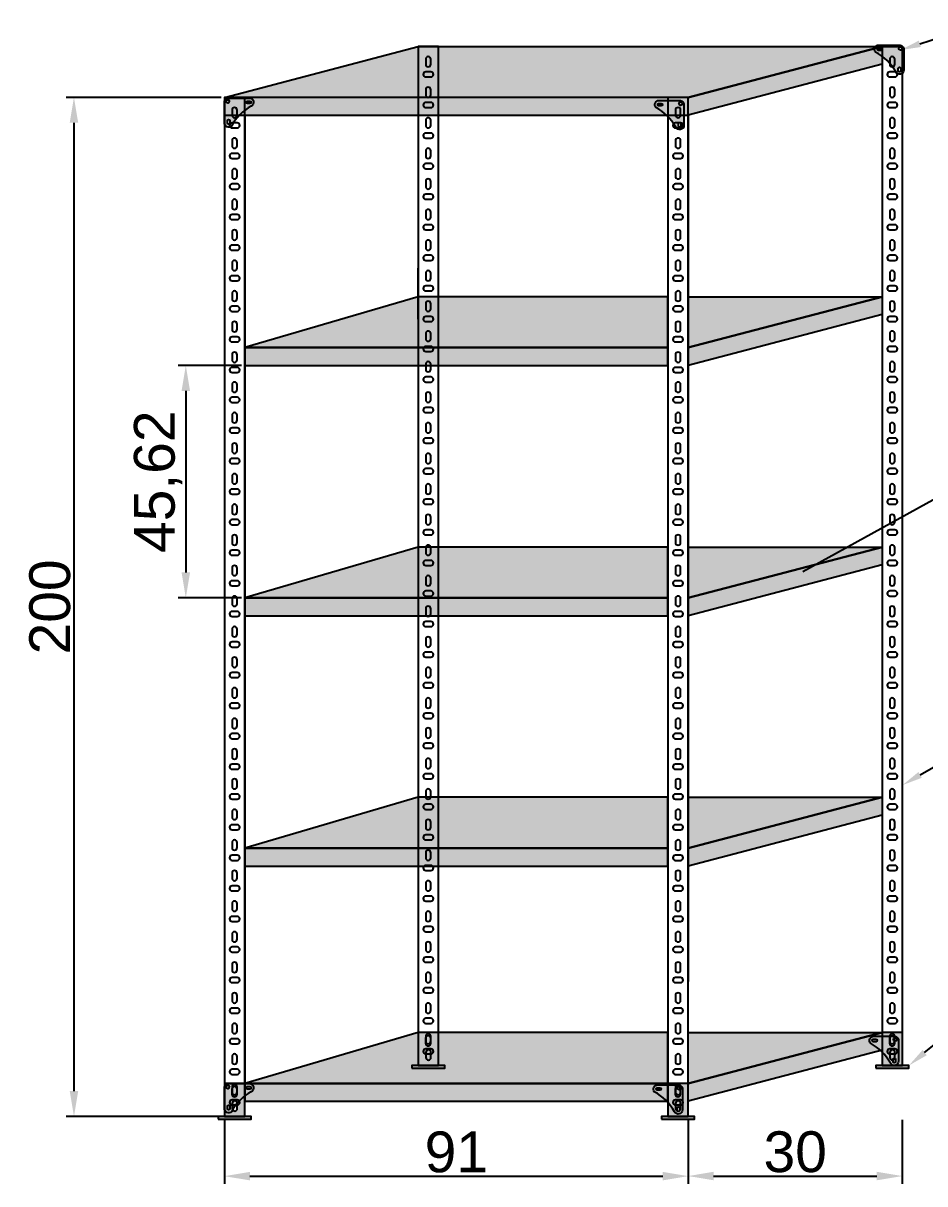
# Model space of a CAD drawing. Header units: millimetres. Extents: x 6614975 to 6624097, y 8742145 to 8746891.
# Drawn here: x 6619224.1 to 6619401, y 8743051.7 to 8743279.5 of the extents above; entities that cross this region are included whole.
import ezdxf
from ezdxf import colors
from ezdxf.entities.mleader import LeaderData, LeaderLine
from ezdxf.math import Vec2, Vec3

# ---------------------------------------------------------------- set-up
doc = ezdxf.new("R2010")
doc.units = ezdxf.units.MM
doc.styles.get("Standard").update_dxf_attribs({"font": 'arial.ttf'})
doc.dimstyles.new('ISO-25', dxfattribs={"dimtxt": 8, "dimasz": 5, "dimexe": 1.5, "dimexo": 0.625, "dimtad": 1, "dimtxsty": 'Standard', "dimcen": 2.5, "dimclrd": 1, "dimclre": 1, "dimclrt": 143, "dimadec": 0, "dimazin": 0, "dimtfac": 1, "dimtmove": 0, "dimatfit": 3, "dimfxl": 1, "dimarcsym": 0})

# ---------------------------------------------------------------- blocks, each defined once
blk = doc.blocks.new('UNION-R')
at = {"true_color": 0x939598}
h = blk.add_hatch(color=252, dxfattribs=at)
h.dxf.hatch_style = 1
h.paths.add_polyline_path([(-8.1, 0.43, 0.631348), (-9.24, -1.96, -0.142591), (-2.34, -8.76, 0.79062), (0.43, -8.11), (0.43, -1.03, 0.414), (-1.04, 0.43)])
h.paths.add_polyline_path([(-1.31, -0.68, -1), (-0.15, -0.68, -1)], flags=16)
h.paths.add_polyline_path([(-7.37, -1.43), (-8.24, -1.43, -0.736995), (-8.24, -0.56), (-7.37, -0.56, -1)], flags=16)
h.paths.add_polyline_path([(-0.6, -7.41), (-0.6, -8.28, -1), (-1.47, -8.28), (-1.47, -7.41, -0.736995)], flags=16)
at = {"true_color": 0xffffff}
h = blk.add_hatch(color=7, dxfattribs=at)
h.dxf.hatch_style = 1
h.paths.add_polyline_path([(-8.1, 0.43, 0.631348), (-9.24, -1.96, -0.142591), (-2.34, -8.76, 0.79062), (0.43, -8.11), (0.43, -1.03, 0.414), (-1.04, 0.43)])
h.paths.add_polyline_path([(-7.37, -1.43), (-8.24, -1.43, -0.736995), (-8.24, -0.56), (-7.37, -0.56, -1)], flags=16)
h.paths.add_polyline_path([(-0.15, -0.68, -1), (-1.31, -0.68, -1)], flags=16)
h.paths.add_polyline_path([(-0.6, -7.41), (-0.6, -8.28, -1), (-1.47, -8.28), (-1.47, -7.41, -0.736995)], flags=16)
for points in [[(0.43, -8.11, -0.79062), (-2.34, -8.76, 0.142591), (-9.24, -1.96, -0.631348), (-8.1, 0.43), (-1.04, 0.43, -0.414214), (0.43, -1.04), (0.43, -8.11)], [(-7.37, -0.56, -1), (-7.37, -1.43), (-8.24, -1.43, -0.736995), (-8.24, -0.56), (-7.37, -0.56)], [(-0.6, -8.28, -1), (-1.47, -8.28), (-1.47, -7.41, -0.736995), (-0.6, -7.41), (-0.6, -8.28)]]:
    blk.add_lwpolyline(points, format="xyb")
blk.add_circle((-0.73, -0.68), 0.581)
blk = doc.blocks.new('*D137')
at = {"color": 1, "lineweight": -2, "transparency": 16777216}
for p, q in [((6619262.94, 8743264.91), (6619232.53, 8743264.91)), ((6619262.94, 8743064.91), (6619232.53, 8743064.91))]:
    blk.add_line(p, q, dxfattribs=at)
at = {"color": 1, "linetype": 'Continuous', "lineweight": -2, "transparency": 16777216}
blk.add_line((6619234.03, 8743259.91), (6619234.03, 8743069.91), dxfattribs=at)
at = {"color": 1, "transparency": 16777216}
for points in [[(6619233.2, 8743259.91), (6619234.87, 8743259.91), (6619234.03, 8743264.91)], [(6619233.2, 8743069.91), (6619234.87, 8743069.91), (6619234.03, 8743064.91)]]:
    blk.add_solid(points, dxfattribs=at)
at = {"layer": 'Defpoints', "color": 0, "transparency": 16777216}
for p in [(6619263.56, 8743264.91), (6619234.03, 8743064.91), (6619263.56, 8743064.91)]:
    blk.add_point(p, dxfattribs=at)
at = {"color": 143, "transparency": 16777216, "insert": (6619229.32, 8743164.91), "char_height": 8, "attachment_point": 5, "rotation": 90}
blk.add_mtext('200', dxfattribs=at)
blk = doc.blocks.new('*D138')
at = {"color": 1, "lineweight": -2, "transparency": 16777216}
for p, q in [((6619266.94, 8743212.29), (6619254.48, 8743212.29)), ((6619266.94, 8743166.67), (6619254.48, 8743166.67))]:
    blk.add_line(p, q, dxfattribs=at)
at = {"color": 1, "linetype": 'Continuous', "lineweight": -2, "transparency": 16777216}
blk.add_line((6619255.98, 8743207.29), (6619255.98, 8743171.67), dxfattribs=at)
at = {"color": 1, "transparency": 16777216}
for points in [[(6619255.15, 8743207.29), (6619256.81, 8743207.29), (6619255.98, 8743212.29)], [(6619255.15, 8743171.67), (6619256.81, 8743171.67), (6619255.98, 8743166.67)]]:
    blk.add_solid(points, dxfattribs=at)
at = {"layer": 'Defpoints', "color": 0, "transparency": 16777216}
for p in [(6619267.56, 8743212.29), (6619255.98, 8743166.67), (6619267.56, 8743166.67)]:
    blk.add_point(p, dxfattribs=at)
at = {"color": 143, "transparency": 16777216, "insert": (6619250.55, 8743189.48), "char_height": 8, "attachment_point": 5, "rotation": 90}
blk.add_mtext('45,62', dxfattribs=at)
blk = doc.blocks.new('*D139')
at = {"color": 1, "lineweight": -2, "transparency": 16777216}
for p, q in [((6619263.56, 8743064.28), (6619263.56, 8743051.7)), ((6619354.56, 8743064.28), (6619354.56, 8743051.7))]:
    blk.add_line(p, q, dxfattribs=at)
at = {"color": 1, "linetype": 'Continuous', "lineweight": -2, "transparency": 16777216}
blk.add_line((6619268.56, 8743053.2), (6619349.56, 8743053.2), dxfattribs=at)
at = {"color": 1, "transparency": 16777216}
for points in [[(6619268.56, 8743054.04), (6619268.56, 8743052.37), (6619263.56, 8743053.2)], [(6619349.56, 8743054.04), (6619349.56, 8743052.37), (6619354.56, 8743053.2)]]:
    blk.add_solid(points, dxfattribs=at)
at = {"layer": 'Defpoints', "color": 0, "transparency": 16777216}
for p in [(6619263.56, 8743064.91), (6619354.56, 8743064.91), (6619354.56, 8743053.2)]:
    blk.add_point(p, dxfattribs=at)
at = {"color": 143, "transparency": 16777216, "insert": (6619309.06, 8743057.91), "char_height": 8, "attachment_point": 5}
blk.add_mtext('91', dxfattribs=at)
blk = doc.blocks.new('*D140')
at = {"color": 1, "lineweight": -2, "transparency": 16777216}
for p, q in [((6619354.56, 8743064.28), (6619354.56, 8743051.72)), ((6619396.56, 8743064.28), (6619396.56, 8743051.72))]:
    blk.add_line(p, q, dxfattribs=at)
at = {"color": 1, "linetype": 'Continuous', "lineweight": -2, "transparency": 16777216}
blk.add_line((6619359.56, 8743053.22), (6619391.56, 8743053.22), dxfattribs=at)
at = {"color": 1, "transparency": 16777216}
for points in [[(6619359.56, 8743054.06), (6619359.56, 8743052.39), (6619354.56, 8743053.22)], [(6619391.56, 8743054.06), (6619391.56, 8743052.39), (6619396.56, 8743053.22)]]:
    blk.add_solid(points, dxfattribs=at)
at = {"layer": 'Defpoints', "color": 0, "transparency": 16777216}
for p in [(6619354.56, 8743064.91), (6619396.56, 8743064.91), (6619396.56, 8743053.22)]:
    blk.add_point(p, dxfattribs=at)
at = {"color": 143, "transparency": 16777216, "insert": (6619375.56, 8743057.94), "char_height": 8, "attachment_point": 5}
blk.add_mtext('30', dxfattribs=at)

msp = doc.modelspace()

# ---------------------------------------------------------------- hatches: boundary and pattern name
h = msp.add_hatch(color=8)
h.dxf.hatch_style = 1
h.paths.add_polyline_path([(6619354.563, 8743264.909), (6619392.615, 8743274.909), (6619305.563, 8743274.909), (6619301.563, 8743274.909), (6619263.563, 8743264.909)])
h = msp.add_hatch(color=8)
h.dxf.hatch_style = 1
h.paths.add_polyline_path([(6619392.615, 8743271.409), (6619392.615, 8743274.909), (6619354.563, 8743264.909), (6619354.563, 8743261.409)])
h = msp.add_hatch(color=8)
h.dxf.hatch_style = 1
h.paths.add_polyline_path([(6619263.563, 8743264.909), (6619263.563, 8743261.409), (6619354.563, 8743261.409), (6619354.563, 8743264.909)])
h = msp.add_hatch(color=8)
h.dxf.hatch_style = 1
h.paths.add_polyline_path([(6619301.563, 8743225.789), (6619267.563, 8743215.789), (6619350.563, 8743215.789), (6619350.563, 8743225.789)])
h = msp.add_hatch(color=8)
h.dxf.hatch_style = 1
h.paths.add_polyline_path([(6619392.615, 8743222.289), (6619392.615, 8743225.789), (6619354.563, 8743215.789), (6619354.563, 8743212.289)])
h = msp.add_hatch(color=8)
h.dxf.hatch_style = 1
h.paths.add_polyline_path([(6619392.615, 8743225.789), (6619354.563, 8743225.789), (6619354.563, 8743215.789)])
h = msp.add_hatch(color=8)
h.dxf.hatch_style = 1
h.paths.add_polyline_path([(6619350.563, 8743212.289), (6619350.563, 8743215.789), (6619267.563, 8743215.789), (6619267.563, 8743212.289)])
h = msp.add_hatch(color=8)
h.dxf.hatch_style = 1
h.paths.add_polyline_path([(6619301.563, 8743176.669), (6619267.563, 8743166.669), (6619350.563, 8743166.669), (6619350.563, 8743176.669)])
h = msp.add_hatch(color=8)
h.dxf.hatch_style = 1
h.paths.add_polyline_path([(6619392.615, 8743173.169), (6619392.615, 8743176.669), (6619354.563, 8743166.669), (6619354.563, 8743163.169)])
h = msp.add_hatch(color=8)
h.dxf.hatch_style = 1
h.paths.add_polyline_path([(6619392.615, 8743176.669), (6619354.563, 8743176.669), (6619354.563, 8743166.669)])
h = msp.add_hatch(color=8)
h.dxf.hatch_style = 1
h.paths.add_polyline_path([(6619350.563, 8743163.169), (6619350.563, 8743166.669), (6619267.563, 8743166.669), (6619267.563, 8743163.169)])
h = msp.add_hatch(color=8)
h.dxf.hatch_style = 1
h.paths.add_polyline_path([(6619301.563, 8743127.549), (6619267.563, 8743117.549), (6619350.563, 8743117.549), (6619350.563, 8743127.549)])
h = msp.add_hatch(color=8)
h.dxf.hatch_style = 1
h.paths.add_polyline_path([(6619392.615, 8743124.049), (6619392.615, 8743127.549), (6619354.563, 8743117.549), (6619354.563, 8743114.049)])
h = msp.add_hatch(color=8)
h.dxf.hatch_style = 1
h.paths.add_polyline_path([(6619392.615, 8743127.549), (6619354.563, 8743127.549), (6619354.563, 8743117.549)])
h = msp.add_hatch(color=8)
h.dxf.hatch_style = 1
h.paths.add_polyline_path([(6619350.563, 8743114.049), (6619350.563, 8743117.549), (6619267.563, 8743117.549), (6619267.563, 8743114.049)])
h = msp.add_hatch(color=8)
h.dxf.hatch_style = 1
h.paths.add_polyline_path([(6619301.563, 8743081.409), (6619267.563, 8743071.409), (6619350.563, 8743071.409), (6619350.563, 8743081.409)])
at = {"true_color": 0x636466}
h = msp.add_hatch(color=251, dxfattribs=at)
h.dxf.hatch_style = 1
h.paths.add_polyline_path([(6619305.563, 8743081.409), (6619301.563, 8743081.409), (6619301.563, 8743074.909), (6619305.563, 8743074.909)])
h.paths.add_polyline_path([(6619304.076, 8743076.486, -1), (6619303.076, 8743076.486), (6619303.076, 8743077.486, -1), (6619304.076, 8743077.486)], flags=16)
h.paths.add_polyline_path([(6619303.029, 8743079.269), (6619303.029, 8743080.269, -1), (6619304.029, 8743080.269), (6619304.029, 8743079.269, -1)], flags=16)
h.paths.add_polyline_path([(6619306.813, 8743074.909), (6619300.313, 8743074.909), (6619300.313, 8743074.409), (6619306.813, 8743074.409)])
h = msp.add_hatch(color=8)
h.dxf.hatch_style = 1
h.paths.add_polyline_path([(6619392.615, 8743077.909), (6619392.615, 8743081.409), (6619354.563, 8743071.409), (6619354.563, 8743067.909)])
h = msp.add_hatch(color=8)
h.dxf.hatch_style = 1
h.paths.add_polyline_path([(6619392.615, 8743081.409), (6619354.563, 8743081.409), (6619354.563, 8743071.409)])
h = msp.add_hatch(color=251, dxfattribs=at)
h.dxf.hatch_style = 1
h.paths.add_polyline_path([(6619396.615, 8743081.409), (6619392.615, 8743081.409), (6619392.615, 8743074.909), (6619396.615, 8743074.909)])
h.paths.add_polyline_path([(6619395.128, 8743076.486, -1), (6619394.128, 8743076.486), (6619394.128, 8743077.486, -1), (6619395.128, 8743077.486)], flags=16)
h.paths.add_polyline_path([(6619394.081, 8743079.269), (6619394.081, 8743080.269, -1), (6619395.081, 8743080.269), (6619395.081, 8743079.269, -1)], flags=16)
h.paths.add_polyline_path([(6619397.865, 8743074.909), (6619391.365, 8743074.909), (6619391.365, 8743074.409), (6619397.865, 8743074.409)])
h = msp.add_hatch(color=251, dxfattribs=at)
h.dxf.hatch_style = 1
h.paths.add_polyline_path([(6619267.563, 8743071.409), (6619263.563, 8743071.409), (6619263.563, 8743064.909), (6619267.563, 8743064.909)])
h.paths.add_polyline_path([(6619266.076, 8743066.486, -1), (6619265.076, 8743066.486), (6619265.076, 8743067.486, -1), (6619266.076, 8743067.486)], flags=16)
h.paths.add_polyline_path([(6619265.029, 8743069.269), (6619265.029, 8743070.269, -1), (6619266.029, 8743070.269), (6619266.029, 8743069.269, -1)], flags=16)
h.paths.add_polyline_path([(6619268.813, 8743064.909), (6619262.313, 8743064.909), (6619262.313, 8743064.409), (6619268.813, 8743064.409)])
h = msp.add_hatch(color=8)
h.dxf.hatch_style = 1
h.paths.add_polyline_path([(6619350.563, 8743067.909), (6619350.563, 8743071.409), (6619267.563, 8743071.409), (6619267.563, 8743067.909)])
h = msp.add_hatch(color=251, dxfattribs=at)
h.dxf.hatch_style = 1
h.paths.add_polyline_path([(6619354.563, 8743071.409), (6619350.563, 8743071.409), (6619350.563, 8743064.909), (6619354.563, 8743064.909)])
h.paths.add_polyline_path([(6619353.076, 8743066.486, -1), (6619352.076, 8743066.486), (6619352.076, 8743067.486, -1), (6619353.076, 8743067.486)], flags=16)
h.paths.add_polyline_path([(6619352.029, 8743069.269), (6619352.029, 8743070.269, -1), (6619353.029, 8743070.269), (6619353.029, 8743069.269, -1)], flags=16)
h.paths.add_polyline_path([(6619355.813, 8743064.909), (6619349.313, 8743064.909), (6619349.313, 8743064.409), (6619355.813, 8743064.409)])

# ---------------------------------------------------------------- linework, layer by layer
for p, q in [((6619301.563, 8743274.909), (6619305.563, 8743274.909)), ((6619267.563, 8743261.409), (6619267.563, 8743231.609)), ((6619267.563, 8743261.409), (6619267.563, 8743201.409)), ((6619267.563, 8743261.409), (6619267.563, 8743215.789)), ((6619354.563, 8743261.409), (6619354.563, 8743227.409)), ((6619301.563, 8743221.409), (6619301.563, 8743231.409)), ((6619267.563, 8743228.109), (6619267.563, 8743198.309)), ((6619354.563, 8743227.409), (6619354.563, 8743193.409)), ((6619267.563, 8743212.289), (6619267.563, 8743166.669)), ((6619267.563, 8743194.809), (6619267.563, 8743165.009)), ((6619354.563, 8743193.409), (6619354.563, 8743159.409)), ((6619267.563, 8743163.169), (6619267.563, 8743117.549)), ((6619354.563, 8743159.409), (6619354.563, 8743125.409)), ((6619354.563, 8743125.409), (6619354.563, 8743091.409)), ((6619267.563, 8743114.049), (6619267.563, 8743068.429))]:
    msp.add_line(p, q)
for points in [[(6619392.615, 8743274.909), (6619354.563, 8743264.909), (6619263.563, 8743264.909), (6619301.563, 8743274.909), (6619305.563, 8743274.909), (6619396.615, 8743274.909)], [(6619301.563, 8743225.789), (6619267.563, 8743215.789), (6619350.563, 8743215.789), (6619350.563, 8743225.789), (6619301.563, 8743225.789)], [(6619301.563, 8743176.669), (6619267.563, 8743166.669), (6619350.563, 8743166.669), (6619350.563, 8743176.669), (6619301.563, 8743176.669)], [(6619301.563, 8743127.549), (6619267.563, 8743117.549), (6619350.563, 8743117.549), (6619350.563, 8743127.549), (6619301.563, 8743127.549)], [(6619301.563, 8743081.409), (6619267.563, 8743071.409), (6619350.563, 8743071.409), (6619350.563, 8743081.409), (6619301.563, 8743081.409)]]:
    msp.add_lwpolyline(points)
for points in [[(6619301.563, 8743074.909), (6619305.563, 8743074.909), (6619305.563, 8743274.909), (6619301.563, 8743274.909)], [(6619354.563, 8743264.909), (6619392.615, 8743274.909), (6619392.615, 8743271.409), (6619354.563, 8743261.409)], [(6619392.615, 8743074.909), (6619396.615, 8743074.909), (6619396.615, 8743274.909), (6619392.615, 8743274.909)], [(6619263.563, 8743064.909), (6619267.563, 8743064.909), (6619267.563, 8743264.909), (6619263.563, 8743264.909)], [(6619263.563, 8743261.409), (6619354.563, 8743261.409), (6619354.563, 8743264.909), (6619263.563, 8743264.909)], [(6619350.563, 8743064.909), (6619354.563, 8743064.909), (6619354.563, 8743264.909), (6619350.563, 8743264.909)], [(6619354.563, 8743215.789), (6619392.615, 8743225.789), (6619392.615, 8743222.289), (6619354.563, 8743212.289)], [(6619354.563, 8743225.789), (6619392.615, 8743225.789), (6619354.563, 8743215.789)], [(6619267.563, 8743212.289), (6619350.563, 8743212.289), (6619350.563, 8743215.789), (6619267.563, 8743215.789)], [(6619354.563, 8743166.669), (6619392.615, 8743176.669), (6619392.615, 8743173.169), (6619354.563, 8743163.169)], [(6619354.563, 8743176.669), (6619392.615, 8743176.669), (6619354.563, 8743166.669)], [(6619267.563, 8743163.169), (6619350.563, 8743163.169), (6619350.563, 8743166.669), (6619267.563, 8743166.669)], [(6619354.563, 8743117.549), (6619392.615, 8743127.549), (6619392.615, 8743124.049), (6619354.563, 8743114.049)], [(6619354.563, 8743127.549), (6619392.615, 8743127.549), (6619354.563, 8743117.549)], [(6619267.563, 8743114.049), (6619350.563, 8743114.049), (6619350.563, 8743117.549), (6619267.563, 8743117.549)], [(6619301.563, 8743074.909), (6619305.563, 8743074.909), (6619305.563, 8743081.409), (6619301.563, 8743081.409)], [(6619354.563, 8743071.409), (6619392.615, 8743081.409), (6619392.615, 8743077.909), (6619354.563, 8743067.909)], [(6619354.563, 8743081.409), (6619392.615, 8743081.409), (6619354.563, 8743071.409)], [(6619392.615, 8743074.909), (6619396.615, 8743074.909), (6619396.615, 8743081.409), (6619392.615, 8743081.409)], [(6619300.313, 8743074.409), (6619306.813, 8743074.409), (6619306.813, 8743074.909), (6619300.313, 8743074.909)], [(6619391.365, 8743074.409), (6619397.865, 8743074.409), (6619397.865, 8743074.909), (6619391.365, 8743074.909)], [(6619263.563, 8743064.909), (6619267.563, 8743064.909), (6619267.563, 8743071.409), (6619263.563, 8743071.409)], [(6619267.563, 8743067.909), (6619350.563, 8743067.909), (6619350.563, 8743071.409), (6619267.563, 8743071.409)], [(6619350.563, 8743064.909), (6619354.563, 8743064.909), (6619354.563, 8743071.409), (6619350.563, 8743071.409)], [(6619262.313, 8743064.409), (6619268.813, 8743064.409), (6619268.813, 8743064.909), (6619262.313, 8743064.909)], [(6619349.313, 8743064.409), (6619355.813, 8743064.409), (6619355.813, 8743064.909), (6619349.313, 8743064.909)]]:
    msp.add_lwpolyline(points, close=True)
for points in [[(6619303.063, 8743271.409, 1), (6619304.063, 8743271.409), (6619304.063, 8743272.409, 1), (6619303.063, 8743272.409)], [(6619394.115, 8743271.409, 1), (6619395.115, 8743271.409), (6619395.115, 8743272.409, 1), (6619394.115, 8743272.409)], [(6619303.063, 8743269.909, 1), (6619303.063, 8743268.909), (6619304.063, 8743268.909, 1), (6619304.063, 8743269.909)], [(6619394.115, 8743269.909, 1), (6619394.115, 8743268.909), (6619395.115, 8743268.909, 1), (6619395.115, 8743269.909)], [(6619303.063, 8743265.409, 1), (6619304.063, 8743265.409), (6619304.063, 8743266.409, 1), (6619303.063, 8743266.409)], [(6619394.115, 8743265.409, 1), (6619395.115, 8743265.409), (6619395.115, 8743266.409, 1), (6619394.115, 8743266.409)], [(6619265.063, 8743261.409, 1), (6619266.063, 8743261.409), (6619266.063, 8743262.409, 1), (6619265.063, 8743262.409)], [(6619303.063, 8743263.909, 1), (6619303.063, 8743262.909), (6619304.063, 8743262.909, 1), (6619304.063, 8743263.909)], [(6619352.063, 8743261.409, 1), (6619353.063, 8743261.409), (6619353.063, 8743262.409, 1), (6619352.063, 8743262.409)], [(6619394.115, 8743263.909, 1), (6619394.115, 8743262.909), (6619395.115, 8743262.909, 1), (6619395.115, 8743263.909)], [(6619265.063, 8743259.909, 1), (6619265.063, 8743258.909), (6619266.063, 8743258.909, 1), (6619266.063, 8743259.909)], [(6619303.063, 8743259.409, 1), (6619304.063, 8743259.409), (6619304.063, 8743260.409, 1), (6619303.063, 8743260.409)], [(6619352.063, 8743259.909, 1), (6619352.063, 8743258.909), (6619353.063, 8743258.909, 1), (6619353.063, 8743259.909)], [(6619394.115, 8743259.409, 1), (6619395.115, 8743259.409), (6619395.115, 8743260.409, 1), (6619394.115, 8743260.409)], [(6619303.063, 8743257.909, 1), (6619303.063, 8743256.909), (6619304.063, 8743256.909, 1), (6619304.063, 8743257.909)], [(6619394.115, 8743257.909, 1), (6619394.115, 8743256.909), (6619395.115, 8743256.909, 1), (6619395.115, 8743257.909)], [(6619265.063, 8743255.409, 1), (6619266.063, 8743255.409), (6619266.063, 8743256.409, 1), (6619265.063, 8743256.409)], [(6619352.063, 8743255.409, 1), (6619353.063, 8743255.409), (6619353.063, 8743256.409, 1), (6619352.063, 8743256.409)], [(6619265.063, 8743253.909, 1), (6619265.063, 8743252.909), (6619266.063, 8743252.909, 1), (6619266.063, 8743253.909)], [(6619303.063, 8743253.409, 1), (6619304.063, 8743253.409), (6619304.063, 8743254.409, 1), (6619303.063, 8743254.409)], [(6619352.063, 8743253.909, 1), (6619352.063, 8743252.909), (6619353.063, 8743252.909, 1), (6619353.063, 8743253.909)], [(6619394.115, 8743253.409, 1), (6619395.115, 8743253.409), (6619395.115, 8743254.409, 1), (6619394.115, 8743254.409)], [(6619265.063, 8743249.409, 1), (6619266.063, 8743249.409), (6619266.063, 8743250.409, 1), (6619265.063, 8743250.409)], [(6619303.063, 8743251.909, 1), (6619303.063, 8743250.909), (6619304.063, 8743250.909, 1), (6619304.063, 8743251.909)], [(6619352.063, 8743249.409, 1), (6619353.063, 8743249.409), (6619353.063, 8743250.409, 1), (6619352.063, 8743250.409)], [(6619394.115, 8743251.909, 1), (6619394.115, 8743250.909), (6619395.115, 8743250.909, 1), (6619395.115, 8743251.909)], [(6619303.063, 8743247.409, 1), (6619304.063, 8743247.409), (6619304.063, 8743248.409, 1), (6619303.063, 8743248.409)], [(6619394.115, 8743247.409, 1), (6619395.115, 8743247.409), (6619395.115, 8743248.409, 1), (6619394.115, 8743248.409)], [(6619265.063, 8743247.909, 1), (6619265.063, 8743246.909), (6619266.063, 8743246.909, 1), (6619266.063, 8743247.909)], [(6619352.063, 8743247.909, 1), (6619352.063, 8743246.909), (6619353.063, 8743246.909, 1), (6619353.063, 8743247.909)], [(6619265.063, 8743243.409, 1), (6619266.063, 8743243.409), (6619266.063, 8743244.409, 1), (6619265.063, 8743244.409)], [(6619303.063, 8743245.909, 1), (6619303.063, 8743244.909), (6619304.063, 8743244.909, 1), (6619304.063, 8743245.909)], [(6619352.063, 8743243.409, 1), (6619353.063, 8743243.409), (6619353.063, 8743244.409, 1), (6619352.063, 8743244.409)], [(6619394.115, 8743245.909, 1), (6619394.115, 8743244.909), (6619395.115, 8743244.909, 1), (6619395.115, 8743245.909)], [(6619265.063, 8743241.909, 1), (6619265.063, 8743240.909), (6619266.063, 8743240.909, 1), (6619266.063, 8743241.909)], [(6619303.063, 8743241.409, 1), (6619304.063, 8743241.409), (6619304.063, 8743242.409, 1), (6619303.063, 8743242.409)], [(6619352.063, 8743241.909, 1), (6619352.063, 8743240.909), (6619353.063, 8743240.909, 1), (6619353.063, 8743241.909)], [(6619394.115, 8743241.409, 1), (6619395.115, 8743241.409), (6619395.115, 8743242.409, 1), (6619394.115, 8743242.409)], [(6619303.063, 8743239.909, 1), (6619303.063, 8743238.909), (6619304.063, 8743238.909, 1), (6619304.063, 8743239.909)], [(6619394.115, 8743239.909, 1), (6619394.115, 8743238.909), (6619395.115, 8743238.909, 1), (6619395.115, 8743239.909)], [(6619265.063, 8743237.409, 1), (6619266.063, 8743237.409), (6619266.063, 8743238.409, 1), (6619265.063, 8743238.409)], [(6619352.063, 8743237.409, 1), (6619353.063, 8743237.409), (6619353.063, 8743238.409, 1), (6619352.063, 8743238.409)], [(6619265.063, 8743235.909, 1), (6619265.063, 8743234.909), (6619266.063, 8743234.909, 1), (6619266.063, 8743235.909)], [(6619303.063, 8743235.409, 1), (6619304.063, 8743235.409), (6619304.063, 8743236.409, 1), (6619303.063, 8743236.409)], [(6619352.063, 8743235.909, 1), (6619352.063, 8743234.909), (6619353.063, 8743234.909, 1), (6619353.063, 8743235.909)], [(6619394.115, 8743235.409, 1), (6619395.115, 8743235.409), (6619395.115, 8743236.409, 1), (6619394.115, 8743236.409)], [(6619265.063, 8743231.409, 1), (6619266.063, 8743231.409), (6619266.063, 8743232.409, 1), (6619265.063, 8743232.409)], [(6619303.063, 8743233.909, 1), (6619303.063, 8743232.909), (6619304.063, 8743232.909, 1), (6619304.063, 8743233.909)], [(6619352.063, 8743231.409, 1), (6619353.063, 8743231.409), (6619353.063, 8743232.409, 1), (6619352.063, 8743232.409)], [(6619394.115, 8743233.909, 1), (6619394.115, 8743232.909), (6619395.115, 8743232.909, 1), (6619395.115, 8743233.909)], [(6619303.063, 8743229.409, 1), (6619304.063, 8743229.409), (6619304.063, 8743230.409, 1), (6619303.063, 8743230.409)], [(6619394.115, 8743229.409, 1), (6619395.115, 8743229.409), (6619395.115, 8743230.409, 1), (6619394.115, 8743230.409)], [(6619265.063, 8743229.909, 1), (6619265.063, 8743228.909), (6619266.063, 8743228.909, 1), (6619266.063, 8743229.909)], [(6619303.063, 8743227.909, 1), (6619303.063, 8743226.909), (6619304.063, 8743226.909, 1), (6619304.063, 8743227.909)], [(6619352.063, 8743229.909, 1), (6619352.063, 8743228.909), (6619353.063, 8743228.909, 1), (6619353.063, 8743229.909)], [(6619394.115, 8743227.909, 1), (6619394.115, 8743226.909), (6619395.115, 8743226.909, 1), (6619395.115, 8743227.909)], [(6619265.063, 8743225.409, 1), (6619266.063, 8743225.409), (6619266.063, 8743226.409, 1), (6619265.063, 8743226.409)], [(6619352.063, 8743225.409, 1), (6619353.063, 8743225.409), (6619353.063, 8743226.409, 1), (6619352.063, 8743226.409)], [(6619265.063, 8743223.909, 1), (6619265.063, 8743222.909), (6619266.063, 8743222.909, 1), (6619266.063, 8743223.909)], [(6619303.063, 8743223.409, 1), (6619304.063, 8743223.409), (6619304.063, 8743224.409, 1), (6619303.063, 8743224.409)], [(6619352.063, 8743223.909, 1), (6619352.063, 8743222.909), (6619353.063, 8743222.909, 1), (6619353.063, 8743223.909)], [(6619394.115, 8743223.409, 1), (6619395.115, 8743223.409), (6619395.115, 8743224.409, 1), (6619394.115, 8743224.409)], [(6619303.063, 8743221.909, 1), (6619303.063, 8743220.909), (6619304.063, 8743220.909, 1), (6619304.063, 8743221.909)], [(6619394.115, 8743221.909, 1), (6619394.115, 8743220.909), (6619395.115, 8743220.909, 1), (6619395.115, 8743221.909)], [(6619265.063, 8743219.409, 1), (6619266.063, 8743219.409), (6619266.063, 8743220.409, 1), (6619265.063, 8743220.409)], [(6619303.063, 8743217.544, 1), (6619304.063, 8743217.544), (6619304.063, 8743218.544, 1), (6619303.063, 8743218.544)], [(6619352.063, 8743219.409, 1), (6619353.063, 8743219.409), (6619353.063, 8743220.409, 1), (6619352.063, 8743220.409)], [(6619394.115, 8743217.544, 1), (6619395.115, 8743217.544), (6619395.115, 8743218.544, 1), (6619394.115, 8743218.544)], [(6619265.063, 8743217.909, 1), (6619265.063, 8743216.909), (6619266.063, 8743216.909, 1), (6619266.063, 8743217.909)], [(6619352.063, 8743217.909, 1), (6619352.063, 8743216.909), (6619353.063, 8743216.909, 1), (6619353.063, 8743217.909)], [(6619265.063, 8743213.409, 1), (6619266.063, 8743213.409), (6619266.063, 8743214.409, 1), (6619265.063, 8743214.409)], [(6619303.063, 8743216.044, 1), (6619303.063, 8743215.044), (6619304.063, 8743215.044, 1), (6619304.063, 8743216.044)], [(6619352.063, 8743213.409, 1), (6619353.063, 8743213.409), (6619353.063, 8743214.409, 1), (6619352.063, 8743214.409)], [(6619394.115, 8743216.044, 1), (6619394.115, 8743215.044), (6619395.115, 8743215.044, 1), (6619395.115, 8743216.044)], [(6619265.063, 8743211.909, 1), (6619265.063, 8743210.909), (6619266.063, 8743210.909, 1), (6619266.063, 8743211.909)], [(6619303.063, 8743211.544, 1), (6619304.063, 8743211.544), (6619304.063, 8743212.544, 1), (6619303.063, 8743212.544)], [(6619352.063, 8743211.909, 1), (6619352.063, 8743210.909), (6619353.063, 8743210.909, 1), (6619353.063, 8743211.909)], [(6619394.115, 8743211.544, 1), (6619395.115, 8743211.544), (6619395.115, 8743212.544, 1), (6619394.115, 8743212.544)], [(6619303.063, 8743210.044, 1), (6619303.063, 8743209.044), (6619304.063, 8743209.044, 1), (6619304.063, 8743210.044)], [(6619394.115, 8743210.044, 1), (6619394.115, 8743209.044), (6619395.115, 8743209.044, 1), (6619395.115, 8743210.044)], [(6619265.063, 8743207.544, 1), (6619266.063, 8743207.544), (6619266.063, 8743208.544, 1), (6619265.063, 8743208.544)], [(6619352.063, 8743207.544, 1), (6619353.063, 8743207.544), (6619353.063, 8743208.544, 1), (6619352.063, 8743208.544)], [(6619265.063, 8743206.044, 1), (6619265.063, 8743205.044), (6619266.063, 8743205.044, 1), (6619266.063, 8743206.044)], [(6619303.063, 8743205.544, 1), (6619304.063, 8743205.544), (6619304.063, 8743206.544, 1), (6619303.063, 8743206.544)], [(6619352.063, 8743206.044, 1), (6619352.063, 8743205.044), (6619353.063, 8743205.044, 1), (6619353.063, 8743206.044)], [(6619394.115, 8743205.544, 1), (6619395.115, 8743205.544), (6619395.115, 8743206.544, 1), (6619394.115, 8743206.544)], [(6619265.063, 8743201.544, 1), (6619266.063, 8743201.544), (6619266.063, 8743202.544, 1), (6619265.063, 8743202.544)], [(6619303.063, 8743204.044, 1), (6619303.063, 8743203.044), (6619304.063, 8743203.044, 1), (6619304.063, 8743204.044)], [(6619352.063, 8743201.544, 1), (6619353.063, 8743201.544), (6619353.063, 8743202.544, 1), (6619352.063, 8743202.544)], [(6619394.115, 8743204.044, 1), (6619394.115, 8743203.044), (6619395.115, 8743203.044, 1), (6619395.115, 8743204.044)], [(6619303.063, 8743199.544, 1), (6619304.063, 8743199.544), (6619304.063, 8743200.544, 1), (6619303.063, 8743200.544)], [(6619394.115, 8743199.544, 1), (6619395.115, 8743199.544), (6619395.115, 8743200.544, 1), (6619394.115, 8743200.544)], [(6619265.063, 8743200.044, 1), (6619265.063, 8743199.044), (6619266.063, 8743199.044, 1), (6619266.063, 8743200.044)], [(6619352.063, 8743200.044, 1), (6619352.063, 8743199.044), (6619353.063, 8743199.044, 1), (6619353.063, 8743200.044)], [(6619265.063, 8743195.544, 1), (6619266.063, 8743195.544), (6619266.063, 8743196.544, 1), (6619265.063, 8743196.544)], [(6619303.063, 8743198.044, 1), (6619303.063, 8743197.044), (6619304.063, 8743197.044, 1), (6619304.063, 8743198.044)], [(6619352.063, 8743195.544, 1), (6619353.063, 8743195.544), (6619353.063, 8743196.544, 1), (6619352.063, 8743196.544)], [(6619394.115, 8743198.044, 1), (6619394.115, 8743197.044), (6619395.115, 8743197.044, 1), (6619395.115, 8743198.044)], [(6619265.063, 8743194.044, 1), (6619265.063, 8743193.044), (6619266.063, 8743193.044, 1), (6619266.063, 8743194.044)], [(6619303.063, 8743193.544, 1), (6619304.063, 8743193.544), (6619304.063, 8743194.544, 1), (6619303.063, 8743194.544)], [(6619352.063, 8743194.044, 1), (6619352.063, 8743193.044), (6619353.063, 8743193.044, 1), (6619353.063, 8743194.044)], [(6619394.115, 8743193.544, 1), (6619395.115, 8743193.544), (6619395.115, 8743194.544, 1), (6619394.115, 8743194.544)], [(6619303.063, 8743192.044, 1), (6619303.063, 8743191.044), (6619304.063, 8743191.044, 1), (6619304.063, 8743192.044)], [(6619394.115, 8743192.044, 1), (6619394.115, 8743191.044), (6619395.115, 8743191.044, 1), (6619395.115, 8743192.044)], [(6619265.063, 8743189.544, 1), (6619266.063, 8743189.544), (6619266.063, 8743190.544, 1), (6619265.063, 8743190.544)], [(6619352.063, 8743189.544, 1), (6619353.063, 8743189.544), (6619353.063, 8743190.544, 1), (6619352.063, 8743190.544)], [(6619265.063, 8743188.044, 1), (6619265.063, 8743187.044), (6619266.063, 8743187.044, 1), (6619266.063, 8743188.044)], [(6619303.063, 8743187.544, 1), (6619304.063, 8743187.544), (6619304.063, 8743188.544, 1), (6619303.063, 8743188.544)], [(6619352.063, 8743188.044, 1), (6619352.063, 8743187.044), (6619353.063, 8743187.044, 1), (6619353.063, 8743188.044)], [(6619394.115, 8743187.544, 1), (6619395.115, 8743187.544), (6619395.115, 8743188.544, 1), (6619394.115, 8743188.544)], [(6619265.063, 8743183.544, 1), (6619266.063, 8743183.544), (6619266.063, 8743184.544, 1), (6619265.063, 8743184.544)], [(6619303.063, 8743186.044, 1), (6619303.063, 8743185.044), (6619304.063, 8743185.044, 1), (6619304.063, 8743186.044)], [(6619352.063, 8743183.544, 1), (6619353.063, 8743183.544), (6619353.063, 8743184.544, 1), (6619352.063, 8743184.544)], [(6619394.115, 8743186.044, 1), (6619394.115, 8743185.044), (6619395.115, 8743185.044, 1), (6619395.115, 8743186.044)], [(6619303.063, 8743181.544, 1), (6619304.063, 8743181.544), (6619304.063, 8743182.544, 1), (6619303.063, 8743182.544)], [(6619394.115, 8743181.544, 1), (6619395.115, 8743181.544), (6619395.115, 8743182.544, 1), (6619394.115, 8743182.544)], [(6619265.063, 8743182.044, 1), (6619265.063, 8743181.044), (6619266.063, 8743181.044, 1), (6619266.063, 8743182.044)], [(6619303.063, 8743180.044, 1), (6619303.063, 8743179.044), (6619304.063, 8743179.044, 1), (6619304.063, 8743180.044)], [(6619352.063, 8743182.044, 1), (6619352.063, 8743181.044), (6619353.063, 8743181.044, 1), (6619353.063, 8743182.044)], [(6619394.115, 8743180.044, 1), (6619394.115, 8743179.044), (6619395.115, 8743179.044, 1), (6619395.115, 8743180.044)], [(6619265.063, 8743177.544, 1), (6619266.063, 8743177.544), (6619266.063, 8743178.544, 1), (6619265.063, 8743178.544)], [(6619352.063, 8743177.544, 1), (6619353.063, 8743177.544), (6619353.063, 8743178.544, 1), (6619352.063, 8743178.544)], [(6619265.063, 8743176.044, 1), (6619265.063, 8743175.044), (6619266.063, 8743175.044, 1), (6619266.063, 8743176.044)], [(6619303.063, 8743175.544, 1), (6619304.063, 8743175.544), (6619304.063, 8743176.544, 1), (6619303.063, 8743176.544)], [(6619352.063, 8743176.044, 1), (6619352.063, 8743175.044), (6619353.063, 8743175.044, 1), (6619353.063, 8743176.044)], [(6619394.115, 8743175.544, 1), (6619395.115, 8743175.544), (6619395.115, 8743176.544, 1), (6619394.115, 8743176.544)], [(6619303.063, 8743174.044, 1), (6619303.063, 8743173.044), (6619304.063, 8743173.044, 1), (6619304.063, 8743174.044)], [(6619394.115, 8743174.044, 1), (6619394.115, 8743173.044), (6619395.115, 8743173.044, 1), (6619395.115, 8743174.044)], [(6619265.063, 8743171.544, 1), (6619266.063, 8743171.544), (6619266.063, 8743172.544, 1), (6619265.063, 8743172.544)], [(6619303.063, 8743169.544, 1), (6619304.063, 8743169.544), (6619304.063, 8743170.544, 1), (6619303.063, 8743170.544)], [(6619352.063, 8743171.544, 1), (6619353.063, 8743171.544), (6619353.063, 8743172.544, 1), (6619352.063, 8743172.544)], [(6619394.115, 8743169.544, 1), (6619395.115, 8743169.544), (6619395.115, 8743170.544, 1), (6619394.115, 8743170.544)], [(6619265.063, 8743170.044, 1), (6619265.063, 8743169.044), (6619266.063, 8743169.044, 1), (6619266.063, 8743170.044)], [(6619352.063, 8743170.044, 1), (6619352.063, 8743169.044), (6619353.063, 8743169.044, 1), (6619353.063, 8743170.044)], [(6619265.063, 8743165.544, 1), (6619266.063, 8743165.544), (6619266.063, 8743166.544, 1), (6619265.063, 8743166.544)], [(6619303.063, 8743168.044, 1), (6619303.063, 8743167.044), (6619304.063, 8743167.044, 1), (6619304.063, 8743168.044)], [(6619352.063, 8743165.544, 1), (6619353.063, 8743165.544), (6619353.063, 8743166.544, 1), (6619352.063, 8743166.544)], [(6619394.115, 8743168.044, 1), (6619394.115, 8743167.044), (6619395.115, 8743167.044, 1), (6619395.115, 8743168.044)], [(6619303.063, 8743163.544, 1), (6619304.063, 8743163.544), (6619304.063, 8743164.544, 1), (6619303.063, 8743164.544)], [(6619394.115, 8743163.544, 1), (6619395.115, 8743163.544), (6619395.115, 8743164.544, 1), (6619394.115, 8743164.544)], [(6619265.063, 8743164.044, 1), (6619265.063, 8743163.044), (6619266.063, 8743163.044, 1), (6619266.063, 8743164.044)], [(6619303.063, 8743162.044, 1), (6619303.063, 8743161.044), (6619304.063, 8743161.044, 1), (6619304.063, 8743162.044)], [(6619352.063, 8743164.044, 1), (6619352.063, 8743163.044), (6619353.063, 8743163.044, 1), (6619353.063, 8743164.044)], [(6619394.115, 8743162.044, 1), (6619394.115, 8743161.044), (6619395.115, 8743161.044, 1), (6619395.115, 8743162.044)], [(6619265.063, 8743159.544, 1), (6619266.063, 8743159.544), (6619266.063, 8743160.544, 1), (6619265.063, 8743160.544)], [(6619352.063, 8743159.544, 1), (6619353.063, 8743159.544), (6619353.063, 8743160.544, 1), (6619352.063, 8743160.544)], [(6619265.063, 8743158.044, 1), (6619265.063, 8743157.044), (6619266.063, 8743157.044, 1), (6619266.063, 8743158.044)], [(6619303.063, 8743157.544, 1), (6619304.063, 8743157.544), (6619304.063, 8743158.544, 1), (6619303.063, 8743158.544)], [(6619352.063, 8743158.044, 1), (6619352.063, 8743157.044), (6619353.063, 8743157.044, 1), (6619353.063, 8743158.044)], [(6619394.115, 8743157.544, 1), (6619395.115, 8743157.544), (6619395.115, 8743158.544, 1), (6619394.115, 8743158.544)], [(6619265.063, 8743153.544, 1), (6619266.063, 8743153.544), (6619266.063, 8743154.544, 1), (6619265.063, 8743154.544)], [(6619303.063, 8743156.044, 1), (6619303.063, 8743155.044), (6619304.063, 8743155.044, 1), (6619304.063, 8743156.044)], [(6619352.063, 8743153.544, 1), (6619353.063, 8743153.544), (6619353.063, 8743154.544, 1), (6619352.063, 8743154.544)], [(6619394.115, 8743156.044, 1), (6619394.115, 8743155.044), (6619395.115, 8743155.044, 1), (6619395.115, 8743156.044)], [(6619303.063, 8743151.544, 1), (6619304.063, 8743151.544), (6619304.063, 8743152.544, 1), (6619303.063, 8743152.544)], [(6619394.115, 8743151.544, 1), (6619395.115, 8743151.544), (6619395.115, 8743152.544, 1), (6619394.115, 8743152.544)], [(6619265.063, 8743152.044, 1), (6619265.063, 8743151.044), (6619266.063, 8743151.044, 1), (6619266.063, 8743152.044)], [(6619352.063, 8743152.044, 1), (6619352.063, 8743151.044), (6619353.063, 8743151.044, 1), (6619353.063, 8743152.044)], [(6619265.063, 8743147.544, 1), (6619266.063, 8743147.544), (6619266.063, 8743148.544, 1), (6619265.063, 8743148.544)], [(6619303.063, 8743150.044, 1), (6619303.063, 8743149.044), (6619304.063, 8743149.044, 1), (6619304.063, 8743150.044)], [(6619352.063, 8743147.544, 1), (6619353.063, 8743147.544), (6619353.063, 8743148.544, 1), (6619352.063, 8743148.544)], [(6619394.115, 8743150.044, 1), (6619394.115, 8743149.044), (6619395.115, 8743149.044, 1), (6619395.115, 8743150.044)], [(6619265.063, 8743146.044, 1), (6619265.063, 8743145.044), (6619266.063, 8743145.044, 1), (6619266.063, 8743146.044)], [(6619303.063, 8743145.544, 1), (6619304.063, 8743145.544), (6619304.063, 8743146.544, 1), (6619303.063, 8743146.544)], [(6619352.063, 8743146.044, 1), (6619352.063, 8743145.044), (6619353.063, 8743145.044, 1), (6619353.063, 8743146.044)], [(6619394.115, 8743145.544, 1), (6619395.115, 8743145.544), (6619395.115, 8743146.544, 1), (6619394.115, 8743146.544)], [(6619303.063, 8743144.044, 1), (6619303.063, 8743143.044), (6619304.063, 8743143.044, 1), (6619304.063, 8743144.044)], [(6619394.115, 8743144.044, 1), (6619394.115, 8743143.044), (6619395.115, 8743143.044, 1), (6619395.115, 8743144.044)], [(6619265.063, 8743141.544, 1), (6619266.063, 8743141.544), (6619266.063, 8743142.544, 1), (6619265.063, 8743142.544)], [(6619352.063, 8743141.544, 1), (6619353.063, 8743141.544), (6619353.063, 8743142.544, 1), (6619352.063, 8743142.544)], [(6619265.063, 8743140.044, 1), (6619265.063, 8743139.044), (6619266.063, 8743139.044, 1), (6619266.063, 8743140.044)], [(6619303.063, 8743139.679, 1), (6619304.063, 8743139.679), (6619304.063, 8743140.679, 1), (6619303.063, 8743140.679)], [(6619352.063, 8743140.044, 1), (6619352.063, 8743139.044), (6619353.063, 8743139.044, 1), (6619353.063, 8743140.044)], [(6619394.115, 8743139.679, 1), (6619395.115, 8743139.679), (6619395.115, 8743140.679, 1), (6619394.115, 8743140.679)], [(6619265.063, 8743135.544, 1), (6619266.063, 8743135.544), (6619266.063, 8743136.544, 1), (6619265.063, 8743136.544)], [(6619303.063, 8743138.179, 1), (6619303.063, 8743137.179), (6619304.063, 8743137.179, 1), (6619304.063, 8743138.179)], [(6619352.063, 8743135.544, 1), (6619353.063, 8743135.544), (6619353.063, 8743136.544, 1), (6619352.063, 8743136.544)], [(6619394.115, 8743138.179, 1), (6619394.115, 8743137.179), (6619395.115, 8743137.179, 1), (6619395.115, 8743138.179)], [(6619303.063, 8743133.679, 1), (6619304.063, 8743133.679), (6619304.063, 8743134.679, 1), (6619303.063, 8743134.679)], [(6619394.115, 8743133.679, 1), (6619395.115, 8743133.679), (6619395.115, 8743134.679, 1), (6619394.115, 8743134.679)], [(6619265.063, 8743134.044, 1), (6619265.063, 8743133.044), (6619266.063, 8743133.044, 1), (6619266.063, 8743134.044)], [(6619303.063, 8743132.179, 1), (6619303.063, 8743131.179), (6619304.063, 8743131.179, 1), (6619304.063, 8743132.179)], [(6619352.063, 8743134.044, 1), (6619352.063, 8743133.044), (6619353.063, 8743133.044, 1), (6619353.063, 8743134.044)], [(6619394.115, 8743132.179, 1), (6619394.115, 8743131.179), (6619395.115, 8743131.179, 1), (6619395.115, 8743132.179)], [(6619265.063, 8743129.679, 1), (6619266.063, 8743129.679), (6619266.063, 8743130.679, 1), (6619265.063, 8743130.679)], [(6619352.063, 8743129.679, 1), (6619353.063, 8743129.679), (6619353.063, 8743130.679, 1), (6619352.063, 8743130.679)], [(6619265.063, 8743128.179, 1), (6619265.063, 8743127.179), (6619266.063, 8743127.179, 1), (6619266.063, 8743128.179)], [(6619303.063, 8743127.679, 1), (6619304.063, 8743127.679), (6619304.063, 8743128.679, 1), (6619303.063, 8743128.679)], [(6619352.063, 8743128.179, 1), (6619352.063, 8743127.179), (6619353.063, 8743127.179, 1), (6619353.063, 8743128.179)], [(6619394.115, 8743127.679, 1), (6619395.115, 8743127.679), (6619395.115, 8743128.679, 1), (6619394.115, 8743128.679)], [(6619303.063, 8743126.179, 1), (6619303.063, 8743125.179), (6619304.063, 8743125.179, 1), (6619304.063, 8743126.179)], [(6619394.115, 8743126.179, 1), (6619394.115, 8743125.179), (6619395.115, 8743125.179, 1), (6619395.115, 8743126.179)], [(6619265.063, 8743123.679, 1), (6619266.063, 8743123.679), (6619266.063, 8743124.679, 1), (6619265.063, 8743124.679)], [(6619303.063, 8743121.679, 1), (6619304.063, 8743121.679), (6619304.063, 8743122.679, 1), (6619303.063, 8743122.679)], [(6619352.063, 8743123.679, 1), (6619353.063, 8743123.679), (6619353.063, 8743124.679, 1), (6619352.063, 8743124.679)], [(6619394.115, 8743121.679, 1), (6619395.115, 8743121.679), (6619395.115, 8743122.679, 1), (6619394.115, 8743122.679)], [(6619265.063, 8743122.179, 1), (6619265.063, 8743121.179), (6619266.063, 8743121.179, 1), (6619266.063, 8743122.179)], [(6619352.063, 8743122.179, 1), (6619352.063, 8743121.179), (6619353.063, 8743121.179, 1), (6619353.063, 8743122.179)], [(6619265.063, 8743117.679, 1), (6619266.063, 8743117.679), (6619266.063, 8743118.679, 1), (6619265.063, 8743118.679)], [(6619303.063, 8743120.179, 1), (6619303.063, 8743119.179), (6619304.063, 8743119.179, 1), (6619304.063, 8743120.179)], [(6619352.063, 8743117.679, 1), (6619353.063, 8743117.679), (6619353.063, 8743118.679, 1), (6619352.063, 8743118.679)], [(6619394.115, 8743120.179, 1), (6619394.115, 8743119.179), (6619395.115, 8743119.179, 1), (6619395.115, 8743120.179)], [(6619303.063, 8743115.679, 1), (6619304.063, 8743115.679), (6619304.063, 8743116.679, 1), (6619303.063, 8743116.679)], [(6619394.115, 8743115.679, 1), (6619395.115, 8743115.679), (6619395.115, 8743116.679, 1), (6619394.115, 8743116.679)], [(6619265.063, 8743116.179, 1), (6619265.063, 8743115.179), (6619266.063, 8743115.179, 1), (6619266.063, 8743116.179)], [(6619303.063, 8743114.179, 1), (6619303.063, 8743113.179), (6619304.063, 8743113.179, 1), (6619304.063, 8743114.179)], [(6619352.063, 8743116.179, 1), (6619352.063, 8743115.179), (6619353.063, 8743115.179, 1), (6619353.063, 8743116.179)], [(6619394.115, 8743114.179, 1), (6619394.115, 8743113.179), (6619395.115, 8743113.179, 1), (6619395.115, 8743114.179)], [(6619265.063, 8743111.679, 1), (6619266.063, 8743111.679), (6619266.063, 8743112.679, 1), (6619265.063, 8743112.679)], [(6619352.063, 8743111.679, 1), (6619353.063, 8743111.679), (6619353.063, 8743112.679, 1), (6619352.063, 8743112.679)], [(6619265.063, 8743110.179, 1), (6619265.063, 8743109.179), (6619266.063, 8743109.179, 1), (6619266.063, 8743110.179)], [(6619303.063, 8743109.679, 1), (6619304.063, 8743109.679), (6619304.063, 8743110.679, 1), (6619303.063, 8743110.679)], [(6619352.063, 8743110.179, 1), (6619352.063, 8743109.179), (6619353.063, 8743109.179, 1), (6619353.063, 8743110.179)], [(6619394.115, 8743109.679, 1), (6619395.115, 8743109.679), (6619395.115, 8743110.679, 1), (6619394.115, 8743110.679)], [(6619265.063, 8743105.679, 1), (6619266.063, 8743105.679), (6619266.063, 8743106.679, 1), (6619265.063, 8743106.679)], [(6619303.063, 8743108.179, 1), (6619303.063, 8743107.179), (6619304.063, 8743107.179, 1), (6619304.063, 8743108.179)], [(6619352.063, 8743105.679, 1), (6619353.063, 8743105.679), (6619353.063, 8743106.679, 1), (6619352.063, 8743106.679)], [(6619394.115, 8743108.179, 1), (6619394.115, 8743107.179), (6619395.115, 8743107.179, 1), (6619395.115, 8743108.179)], [(6619303.063, 8743103.679, 1), (6619304.063, 8743103.679), (6619304.063, 8743104.679, 1), (6619303.063, 8743104.679)], [(6619394.115, 8743103.679, 1), (6619395.115, 8743103.679), (6619395.115, 8743104.679, 1), (6619394.115, 8743104.679)], [(6619265.063, 8743104.179, 1), (6619265.063, 8743103.179), (6619266.063, 8743103.179, 1), (6619266.063, 8743104.179)], [(6619352.063, 8743104.179, 1), (6619352.063, 8743103.179), (6619353.063, 8743103.179, 1), (6619353.063, 8743104.179)], [(6619265.063, 8743099.679, 1), (6619266.063, 8743099.679), (6619266.063, 8743100.679, 1), (6619265.063, 8743100.679)], [(6619303.063, 8743102.179, 1), (6619303.063, 8743101.179), (6619304.063, 8743101.179, 1), (6619304.063, 8743102.179)], [(6619352.063, 8743099.679, 1), (6619353.063, 8743099.679), (6619353.063, 8743100.679, 1), (6619352.063, 8743100.679)], [(6619394.115, 8743102.179, 1), (6619394.115, 8743101.179), (6619395.115, 8743101.179, 1), (6619395.115, 8743102.179)], [(6619265.063, 8743098.179, 1), (6619265.063, 8743097.179), (6619266.063, 8743097.179, 1), (6619266.063, 8743098.179)], [(6619303.063, 8743097.679, 1), (6619304.063, 8743097.679), (6619304.063, 8743098.679, 1), (6619303.063, 8743098.679)], [(6619352.063, 8743098.179, 1), (6619352.063, 8743097.179), (6619353.063, 8743097.179, 1), (6619353.063, 8743098.179)], [(6619394.115, 8743097.679, 1), (6619395.115, 8743097.679), (6619395.115, 8743098.679, 1), (6619394.115, 8743098.679)], [(6619303.063, 8743096.179, 1), (6619303.063, 8743095.179), (6619304.063, 8743095.179, 1), (6619304.063, 8743096.179)], [(6619394.115, 8743096.179, 1), (6619394.115, 8743095.179), (6619395.115, 8743095.179, 1), (6619395.115, 8743096.179)], [(6619265.063, 8743093.679, 1), (6619266.063, 8743093.679), (6619266.063, 8743094.679, 1), (6619265.063, 8743094.679)], [(6619352.063, 8743093.679, 1), (6619353.063, 8743093.679), (6619353.063, 8743094.679, 1), (6619352.063, 8743094.679)], [(6619265.063, 8743092.179, 1), (6619265.063, 8743091.179), (6619266.063, 8743091.179, 1), (6619266.063, 8743092.179)], [(6619303.063, 8743091.679, 1), (6619304.063, 8743091.679), (6619304.063, 8743092.679, 1), (6619303.063, 8743092.679)], [(6619352.063, 8743092.179, 1), (6619352.063, 8743091.179), (6619353.063, 8743091.179, 1), (6619353.063, 8743092.179)], [(6619394.115, 8743091.679, 1), (6619395.115, 8743091.679), (6619395.115, 8743092.679, 1), (6619394.115, 8743092.679)], [(6619265.063, 8743087.679, 1), (6619266.063, 8743087.679), (6619266.063, 8743088.679, 1), (6619265.063, 8743088.679)], [(6619303.063, 8743090.179, 1), (6619303.063, 8743089.179), (6619304.063, 8743089.179, 1), (6619304.063, 8743090.179)], [(6619352.063, 8743087.679, 1), (6619353.063, 8743087.679), (6619353.063, 8743088.679, 1), (6619352.063, 8743088.679)], [(6619394.115, 8743090.179, 1), (6619394.115, 8743089.179), (6619395.115, 8743089.179, 1), (6619395.115, 8743090.179)], [(6619303.063, 8743085.679, 1), (6619304.063, 8743085.679), (6619304.063, 8743086.679, 1), (6619303.063, 8743086.679)], [(6619394.115, 8743085.679, 1), (6619395.115, 8743085.679), (6619395.115, 8743086.679, 1), (6619394.115, 8743086.679)], [(6619265.063, 8743086.179, 1), (6619265.063, 8743085.179), (6619266.063, 8743085.179, 1), (6619266.063, 8743086.179)], [(6619352.063, 8743086.179, 1), (6619352.063, 8743085.179), (6619353.063, 8743085.179, 1), (6619353.063, 8743086.179)], [(6619265.063, 8743081.679, 1), (6619266.063, 8743081.679), (6619266.063, 8743082.679, 1), (6619265.063, 8743082.679)], [(6619303.063, 8743084.179, 1), (6619303.063, 8743083.179), (6619304.063, 8743083.179, 1), (6619304.063, 8743084.179)], [(6619352.063, 8743081.679, 1), (6619353.063, 8743081.679), (6619353.063, 8743082.679, 1), (6619352.063, 8743082.679)], [(6619394.115, 8743084.179, 1), (6619394.115, 8743083.179), (6619395.115, 8743083.179, 1), (6619395.115, 8743084.179)], [(6619265.063, 8743080.179, 1), (6619265.063, 8743079.179), (6619266.063, 8743079.179, 1), (6619266.063, 8743080.179)], [(6619303.029, 8743079.269, 1), (6619304.029, 8743079.269), (6619304.029, 8743080.269, 1), (6619303.029, 8743080.269)], [(6619303.063, 8743079.679, 1), (6619304.063, 8743079.679), (6619304.063, 8743080.679, 1), (6619303.063, 8743080.679)], [(6619352.063, 8743080.179, 1), (6619352.063, 8743079.179), (6619353.063, 8743079.179, 1), (6619353.063, 8743080.179)], [(6619394.081, 8743079.269, 1), (6619395.081, 8743079.269), (6619395.081, 8743080.269, 1), (6619394.081, 8743080.269)], [(6619394.115, 8743079.679, 1), (6619395.115, 8743079.679), (6619395.115, 8743080.679, 1), (6619394.115, 8743080.679)], [(6619303.063, 8743078.179, 1), (6619303.063, 8743077.179), (6619304.063, 8743077.179, 1), (6619304.063, 8743078.179)], [(6619303.076, 8743076.486, 1), (6619304.076, 8743076.486), (6619304.076, 8743077.486, 1), (6619303.076, 8743077.486)], [(6619394.115, 8743078.179, 1), (6619394.115, 8743077.179), (6619395.115, 8743077.179, 1), (6619395.115, 8743078.179)], [(6619394.128, 8743076.486, 1), (6619395.128, 8743076.486), (6619395.128, 8743077.486, 1), (6619394.128, 8743077.486)], [(6619265.063, 8743075.679, 1), (6619266.063, 8743075.679), (6619266.063, 8743076.679, 1), (6619265.063, 8743076.679)], [(6619352.063, 8743075.679, 1), (6619353.063, 8743075.679), (6619353.063, 8743076.679, 1), (6619352.063, 8743076.679)], [(6619265.063, 8743074.179, 1), (6619265.063, 8743073.179), (6619266.063, 8743073.179, 1), (6619266.063, 8743074.179)], [(6619352.063, 8743074.179, 1), (6619352.063, 8743073.179), (6619353.063, 8743073.179, 1), (6619353.063, 8743074.179)], [(6619265.029, 8743069.269, 1), (6619266.029, 8743069.269), (6619266.029, 8743070.269, 1), (6619265.029, 8743070.269)], [(6619265.063, 8743069.679, 1), (6619266.063, 8743069.679), (6619266.063, 8743070.679, 1), (6619265.063, 8743070.679)], [(6619352.029, 8743069.269, 1), (6619353.029, 8743069.269), (6619353.029, 8743070.269, 1), (6619352.029, 8743070.269)], [(6619352.063, 8743069.679, 1), (6619353.063, 8743069.679), (6619353.063, 8743070.679, 1), (6619352.063, 8743070.679)], [(6619265.063, 8743068.179, 1), (6619265.063, 8743067.179), (6619266.063, 8743067.179, 1), (6619266.063, 8743068.179)], [(6619265.076, 8743066.486, 1), (6619266.076, 8743066.486), (6619266.076, 8743067.486, 1), (6619265.076, 8743067.486)], [(6619352.063, 8743068.179, 1), (6619352.063, 8743067.179), (6619353.063, 8743067.179, 1), (6619353.063, 8743068.179)], [(6619352.076, 8743066.486, 1), (6619353.076, 8743066.486), (6619353.076, 8743067.486, 1), (6619352.076, 8743067.486)]]:
    msp.add_lwpolyline(points, format="xyb", close=True)

# ---------------------------------------------------------------- block references
at = {"color": 18, "lineweight": 211, "true_color": 0x000000, "xscale": 0.5729039759425889, "yscale": 0.5729039759425889, "zscale": 0.5729039759425889}
for p in [(6619396.615, 8743274.909), (6619353.479, 8743264.056), (6619395.598, 8743080.408), (6619353.209, 8743070.874)]:
    msp.add_blockref('UNION-R', p, dxfattribs=at)
at = {"color": 18, "lineweight": 211, "true_color": 0x000000, "xscale": 0.5729039759425889, "yscale": 0.5729039759425889, "zscale": 0.5729039759425889, "rotation": 90}
for p in [(6619263.809, 8743264.535), (6619263.809, 8743071.114)]:
    msp.add_blockref('UNION-R', p, dxfattribs=at)

# ---------------------------------------------------------------- dimensions: what is measured, and where the dimension line sits
for base, p1, p2, picture, middle in [((6619234.034, 8743064.909), (6619263.563, 8743264.909), (6619263.563, 8743064.909), '*D137', (6619229.324, 8743164.909)), ((6619255.979, 8743166.669), (6619267.563, 8743212.289), (6619267.563, 8743166.669), '*D138', (6619250.547, 8743189.479))]:
    dim = msp.add_linear_dim(base=base, p1=p1, p2=p2, angle=90, dimstyle='ISO-25')
    dim.commit()
    dim.dimension.update_dxf_attribs({"geometry": picture, "text_midpoint": middle})
dim = msp.add_linear_dim(base=(6619354.563, 8743053.204), p1=(6619263.563, 8743064.909), p2=(6619354.563, 8743064.909), dimstyle='ISO-25')
dim.commit()
dim.dimension.update_dxf_attribs({"geometry": '*D139', "text_midpoint": (6619309.063, 8743057.913)})
dim = msp.add_linear_dim(base=(6619396.563, 8743053.223), p1=(6619354.563, 8743064.909), p2=(6619396.563, 8743064.909), text='30', dimstyle='ISO-25')
dim.commit()
dim.dimension.update_dxf_attribs({"geometry": '*D140', "text_midpoint": (6619375.563, 8743057.936)})

# ---------------------------------------------------------------- leaders
at = {"color": 152, "true_color": 0x2776bb}
ml = msp.add_multileader_mtext('Standard', dxfattribs=at)
ml.set_content('ESCUADRA-P: 1mm CINCADO 8X8 cm', color=(39, 118, 187))
ml.set_leader_properties()
ml.build(insert=Vec2(0, 0))
ctx = ml.context
ctx.base_point, ctx.plane_origin = Vec3(6619414.069, 8743277.366), Vec3(6619396.213, 8743274.189)
notes = []
notes.append((ctx, [(0, (1, 1, 0), (6619406.069, 8743277.366), (1, 0), 8, [(0, [(6619396.213, 8743274.189)], 0, [])])]))
ctx.mtext.insert, ctx.mtext.flow_direction = Vec3(6619416.069, 8743279.4), 5
ml = msp.add_multileader_mtext('Standard', dxfattribs=at)
ml.set_content('BANDEJA-P: 0.75mm PLOMO 30X91  cm', color=(39, 118, 187))
ml.set_leader_properties()
ml.build(insert=Vec2(0, 0))
ctx = ml.context
ctx.base_point, ctx.plane_origin = Vec3(6619420.594, 8743191.495), Vec3(6619373.589, 8743169.919)
notes.append((ctx, [(0, (1, 1, 0), (6619412.594, 8743191.495), (1, 0), 8, [(0, [(6619373.589, 8743169.919)], 0, [])])]))
ctx.mtext.insert, ctx.mtext.flow_direction = Vec3(6619422.594, 8743193.531), 5
ml = msp.add_multileader_mtext('Standard', dxfattribs=at)
ml.set_content('PARANTE-E: 2mm CINCADO 2 mts', color=(39, 118, 187))
ml.set_leader_properties()
ml.build(insert=Vec2(0, 0))
ctx = ml.context
ctx.base_point, ctx.plane_origin = Vec3(6619416.252, 8743136.673), Vec3(6619396.615, 8743129.943)
notes.append((ctx, [(0, (1, 1, 0), (6619408.252, 8743136.673), (1, 0), 8, [(0, [(6619396.615, 8743129.943)], 0, [])])]))
ctx.mtext.insert, ctx.mtext.flow_direction = Vec3(6619418.252, 8743138.707), 5
ml = msp.add_multileader_mtext('Standard', dxfattribs=at)
ml.set_content('PATA-R: 1.5mm/1mm CINCADO REGULABLE ', color=(39, 118, 187))
ml.set_leader_properties()
ml.build(insert=Vec2(0, 0))
ctx = ml.context
ctx.base_point, ctx.plane_origin = Vec3(6619417.502, 8743084.409), Vec3(6619397.865, 8743074.909)
notes.append((ctx, [(0, (1, 1, 0), (6619409.502, 8743084.409), (1, 0), 8, [(0, [(6619397.865, 8743074.909)], 0, [])])]))
ctx.mtext.insert, ctx.mtext.flow_direction = Vec3(6619419.502, 8743086.443), 5
for ctx, leaders in notes:
    for number, flags, end, landing, length, lines in leaders:
        leader = LeaderData()
        leader.index, (leader.has_last_leader_line, leader.has_dogleg_vector, leader.attachment_direction) = number, flags
        leader.last_leader_point, leader.dogleg_vector, leader.dogleg_length = Vec3(end), Vec3(landing), length
        for number, points, colour, breaks in lines:
            line = LeaderLine()
            line.index, line.vertices, line.color, line.breaks = number, Vec3.list(points), colors.encode_raw_color(colour), breaks
            leader.lines.append(line)
        ctx.leaders.append(leader)

doc.saveas('drawing.dxf')
